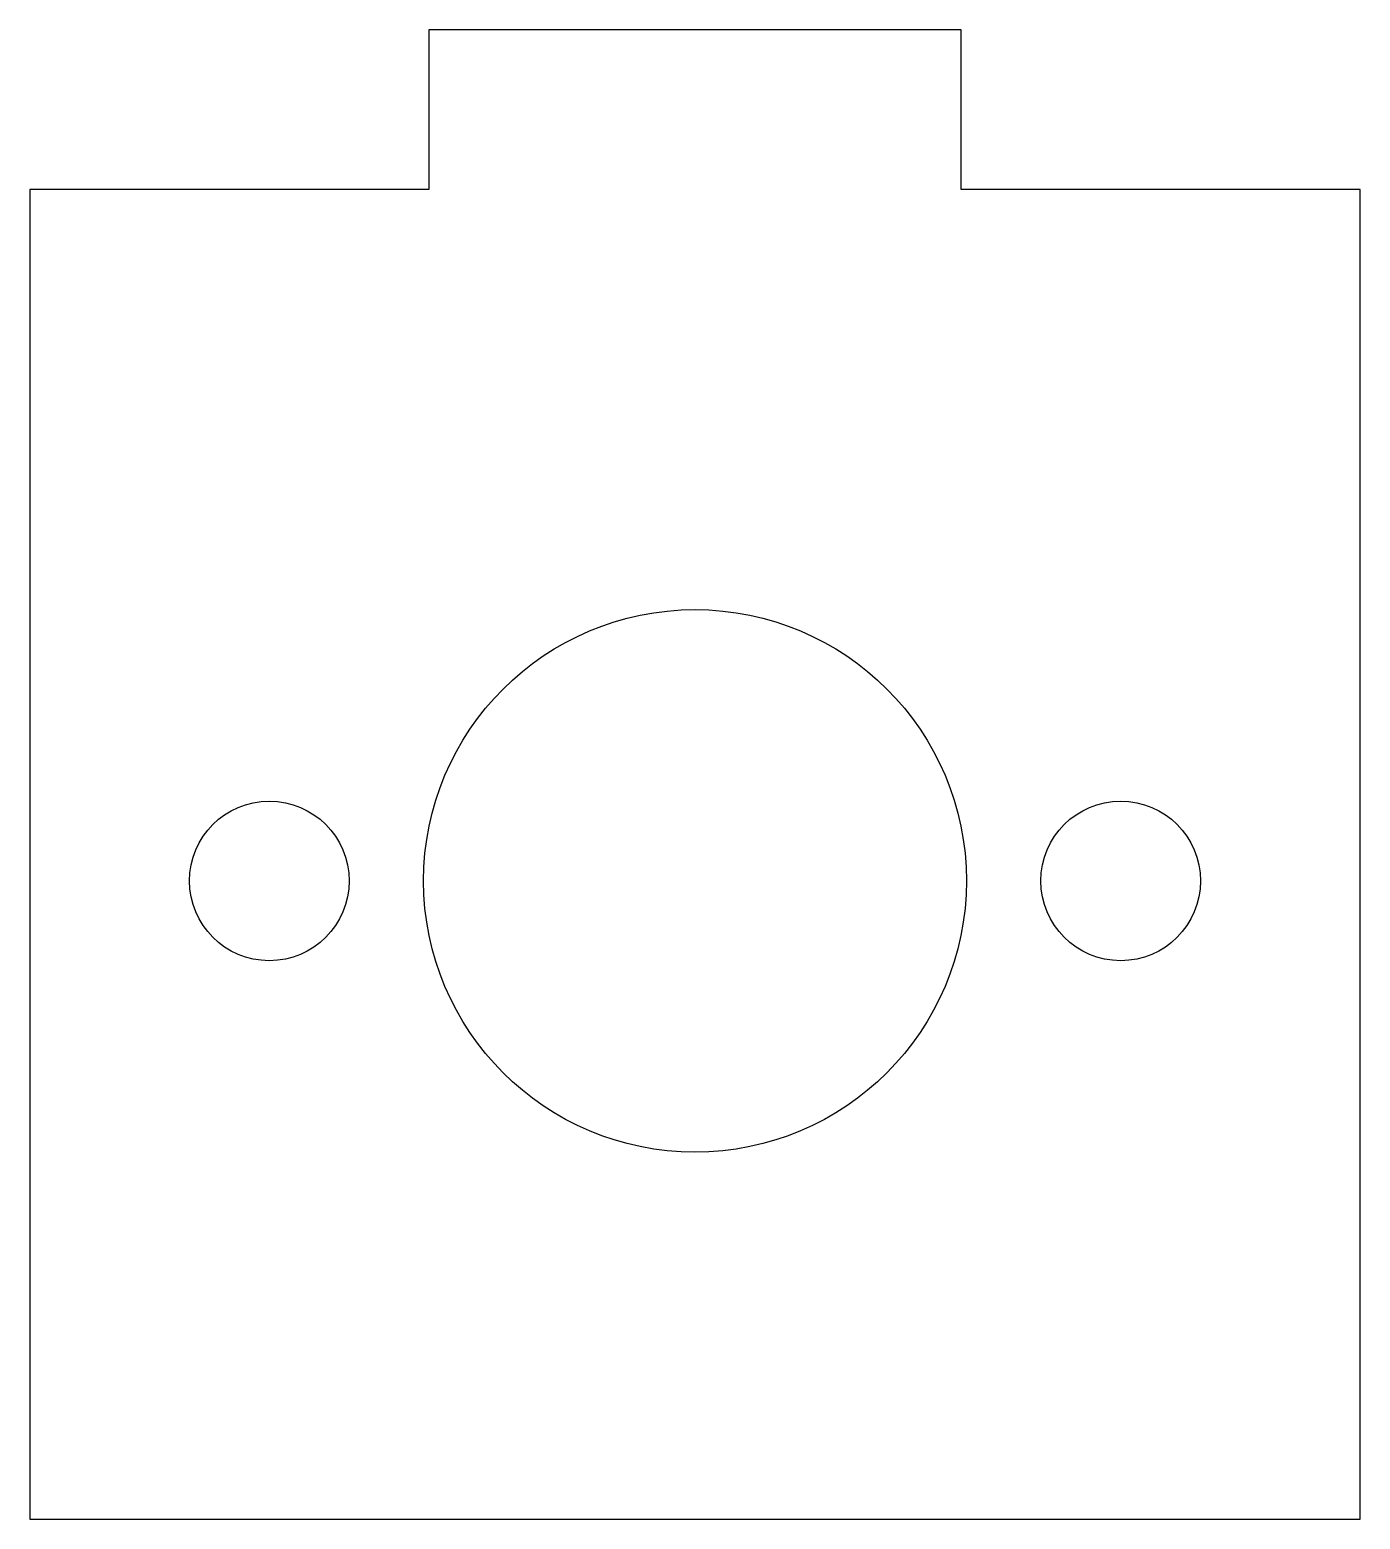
# Model space of a CAD drawing. Header units: millimetres. Extents: x -12.5 to 12.5, y -12 to 16.
import ezdxf

# ---------------------------------------------------------------- set-up
doc = ezdxf.new("R2010")
doc.units = ezdxf.units.MM

msp = doc.modelspace()

# ---------------------------------------------------------------- linework, layer by layer
at = {"color": 7, "linetype": 'Continuous', "lineweight": 25}
for p, q in [((-5, 16), (-5, 13)), ((5, 16), (-5, 16)), ((5, 13), (5, 16)), ((-12.5, 13), (-12.5, -12)), ((-5, 13), (-12.5, 13)), ((12.5, 13), (5, 13)), ((12.5, -12), (12.5, 13)), ((-12.5, -12), (12.5, -12))]:
    msp.add_line(p, q, dxfattribs=at)
for centre, radius in [((0, 0), 5.1), ((-8, 0), 1.5), ((8, 0), 1.5)]:
    msp.add_circle(centre, radius, dxfattribs=at)

doc.saveas('drawing.dxf')
